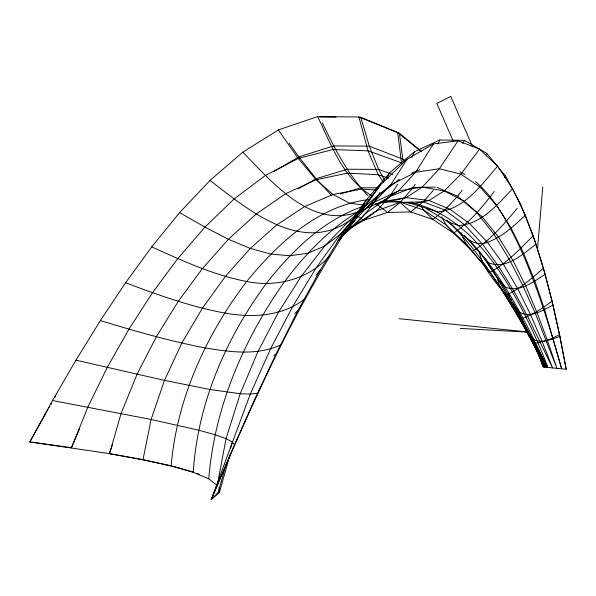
<?xml version="1.0" encoding="UTF-8"?>
<svg xmlns="http://www.w3.org/2000/svg" width="596" height="596" viewBox="0 0 596 596"><rect width="100%" height="100%" fill="white"/><g stroke="black" fill="none" stroke-linecap="round" stroke-linejoin="round"><path stroke-width="0.89" d="M537.346 250.812L542.8 186.943M216.542 484.95L208.771 478.819L193.26 472.33C197.522 403.663 225.854 338.439 266.293 283.443C292.316 250.372 323.941 219.298 364.737 205.799M208.771 478.819C214.456 407.604 243.377 339.958 284.314 281.983C305.778 253.293 331.085 227.054 362.435 209.189M193.26 472.33L171.141 465.968C176.893 398.538 206.022 334.989 246.647 281.506C277.982 243.243 318.234 205.382 369.527 199.496M217.585 483.699L226.055 438.619L240.195 393.74L258.016 351.439L278.474 312.267L300.838 276.894L324.522 246.185L349.04 221.027L365.274 206.179L390.589 185.051L415.635 172.251L439.349 168.765L460.909 174.166L479.996 187.01L496.654 205.516L511.152 228.156L523.809 253.71L534.873 281.096L544.632 309.644L561.655 368.797C550.078 328.038 537.659 287.384 520.427 248.599C508.738 224.312 496.192 199.474 475.481 181.549M171.141 465.968L142.995 459.747L151.101 419.48L164.466 380.367L181.862 343.065L202.372 308.229L225.333 276.462L250.283 248.435L276.812 224.878L304.526 206.618L332.963 194.475L361.556 189.126L376.91 190.109M226.629 462.384L218.21 492.4L211.222 499.59L250.275 394.053L270.584 348.802L292.636 306.59L316.036 268.036L340.353 234.213L355.283 217.048L380.702 184.7L406.956 159.37L433.448 143.912L458.048 140.798L479.504 149.119L497.6 166.113L512.612 188.798L525.247 215.268L536.02 244.278L545.131 274.346L552.961 304.981L559.875 336.368L566.2 369.229L543.254 366.965L532.727 340.279M230.585 448.252L232.321 442.076L226.055 438.619L214.828 434.648L198.453 430.126L151.101 419.48L52.53 400.534L29.8 441.919L109.53 453.653L142.995 459.747M566.2 369.229L559.502 334.52L552.06 301.099L543.463 268.2L533.197 235.666L520.673 204.197L505.453 175.939L486.85 153.44L464.545 140.38L439.841 139.963L414.548 151.652L389.657 172.825L365.922 200.427L343.087 232.753L320.432 269.705L297.925 310.62L275.993 354.076L254.455 399.819L232.827 448.497L211.222 499.59L219.41 492.505L230.086 454.562M109.53 453.653L121.077 413.475L137.043 374.303L156.346 336.733L178.271 301.338L202.364 268.662L228.41 239.287L256.22 213.979L285.558 193.745L316.103 179.754L347.326 173.138L378.274 174.762L388.659 178.219M112.353 444.869L109.373 453.66L143.122 459.747L171.797 465.983L193.67 472.136M211.222 499.59C252.771 402.389 295.452 304.653 355.283 217.048M71.364 447.723L79.439 429.083M411.784 157.396L414.548 151.652M437.814 144.046L439.841 139.963M379.987 192.217C371.256 209.144 357.645 222.71 343.281 234.936M386.432 179.292L389.657 172.825M462.779 143.591L464.545 140.38M365.922 200.427L355.112 219.931L340.42 238.489M46.153 412.805L29.8 441.919L71.542 447.715L87.828 407.12L107.228 367.471L128.952 329.141L152.524 292.703L177.794 258.582L204.927 227.098L234.086 198.99L265.213 175.567L298.231 158.439L332.933 149.536L367.993 150.833L401.212 162.671L402.732 163.714M47.062 411.188L47.971 409.571M48.879 407.955L49.788 406.338M50.697 404.721L51.606 403.105M52.53 400.534L75.938 360.163L100.396 320.588L125.607 282.742L151.719 246.886L179.642 212.608L210.015 180.417L242.795 152.174L278.339 129.928L317.653 116.6L358.934 116.987L397.688 132.64L421.29 151.66M54.832 397.517L55.763 395.938M433.448 143.912L415.635 172.251L398.53 190.869L381.917 201.582L362.875 209.874M485.867 155.005L486.85 153.44M406.956 159.37L390.589 185.051L373.916 202.312L356.356 215.521M415.211 184.38L413.252 187.412L400.266 202.349L387.497 212.452L363.91 220.229L345.196 231.442M397.77 184.089L389.702 196.509L376.881 210.686L363.91 220.229L356.885 215.707M337.001 242.028L343.087 232.753M458.048 140.798L439.349 168.765L422.169 187.159L406.055 197.663L390.723 201.247L375.465 203.795M380.702 184.7L365.274 206.179L340.353 234.213L324.522 246.185L307.715 253.263L289.812 255.773L270.711 254.052L250.283 248.435L228.41 239.287L204.927 227.098L179.642 212.608M494.181 191.443C482.589 207.058 469.79 222.241 453.489 233.133L432.875 219.425L423.704 210.09L421.275 206.268M504.38 177.414L505.453 175.939M479.504 149.119L460.909 174.166L444.229 190.929L428.978 200.494L414.883 203.527L390.723 201.247M462.123 190.28L457.668 196.24L444.825 210.001L432.875 219.425L410.726 211.952L387.497 212.452L376.128 203.757M339.236 240.262L341.508 237.357M343.207 235.182L355.112 219.931L378.371 195.451L399.409 179.321M315.94 275.263L320.432 269.705M517.149 208.399C503.963 224.312 490.21 240.374 472.442 251.318L453.489 233.133L446.084 224.96L441.606 216.87M497.6 166.113C481.412 184.887 464.515 209.479 437.62 211.848L407.887 202.409M433.27 190.422L423.182 201.873L410.726 211.952L399.454 201.843L383.995 202.014M512.612 188.798C497.6 204.16 481.821 224.126 458.652 225.482L448.952 222.375L426.244 208.585M533.197 235.666C519.906 249.135 506.652 263.261 489.86 272.424L466.459 244.479L446.084 224.96L423.704 210.09L399.454 201.843M343.363 235.01L366.279 212.906L389.702 196.509L413.252 187.412L435.318 187.07M294.7 313.63L297.925 310.62M525.247 215.268C513.968 225.906 502.309 236.888 487.491 242.326C470.535 248.286 460.604 231.196 448.952 222.375L447.082 220.527M330.177 255.364C309.331 279.002 277.08 287.682 246.647 281.506C213.375 275.047 182.421 260.743 151.719 246.886M543.463 268.2C531.863 278.28 520.137 288.702 506.019 295.147C495.634 281.938 482.693 268.751 479.318 251.713M536.02 244.278C522.722 253.933 506.168 270.323 488.415 262.627L464.388 235.42M350.5 219.924L349.04 221.027C300.555 254.261 247.578 209.375 210.015 180.417M552.06 301.099C542.509 308.288 532.422 315.105 521.001 318.935L518.013 316.185C497.161 282.497 476.651 247.727 447.089 220.766M545.131 274.346C533.621 281.565 519.593 292.971 505.274 287.078L501.162 283.115L482.522 255.632M345.144 231.226L376.881 210.686L400.266 202.349L423.182 201.873L444.825 210.001L464.679 224.811L482.663 244.353L498.964 266.911L513.908 291.116L527.661 316.372L552.581 367.933L541.965 341.054L530.418 314.338L517.626 288.479L503.382 264.207L487.491 242.326L469.819 223.753L450.3 209.479L428.978 200.494L406.055 197.663L380.196 201.992M305.405 298.462C282.66 316.483 252.034 318.078 224.528 313.012C190.534 306.635 157.88 294.908 125.607 282.742M273.75 355.492L275.993 354.076M370.086 204.607L373.916 202.312L398.53 190.869L422.169 187.159L444.229 190.929L464.351 201.314L482.447 217.138L498.591 237.208L512.94 260.437L525.687 285.871L537.093 312.744L547.411 340.443L556.969 368.35L535.029 312.624L522.707 285.305L509.103 259.014L493.98 234.325L476.927 212.757L457.668 196.24L437.062 187.405M273.348 171.849L298.827 156.882L333.641 145.908L369.289 146.162L402.814 159.102L405.734 161.315M298.291 188.828L316.066 178.726L347.237 169.257L378.646 169.376L392.63 174.479M552.961 304.981C542.889 310.486 527.795 319.91 517.335 310.568L500.513 281.61M559.502 334.52C551.926 338.893 543.567 341.858 534.917 343.229L531.245 339.899L515.786 312.468L499.239 285.469L497.444 278.488L486.902 262.315M360.394 210.954C312.259 231.047 272.633 182.406 242.795 152.174M411.471 173.25L419.8 169.741M559.875 336.368C551.389 339.519 537.748 345.36 530.693 336.919L513.096 302.679M281.424 344.562C257.524 355.991 230.145 352.05 204.987 347.885C169.569 341.076 134.867 331.093 100.396 320.588M340.361 193.983L360.617 187.829L378.758 187.785M257.993 393.233L250.275 394.053L240.195 393.74L209.673 389.441L164.466 380.367L75.938 360.163M319.441 116.995L335.98 117.114M358.956 117.285L360.789 117.293L399.394 133.206L421.946 151.846M460.35 328.418L528.6 332.173M399.052 318.689L528.57 332.084M364.692 205.307L349.353 202.998L332.963 194.475L316.103 179.754L298.231 158.439L278.339 129.928M412.261 202.893L414.883 203.527C448.788 212.258 475.034 237.394 495.179 264.937C517.216 296.599 534.336 331.421 547.866 367.486C530.708 334.542 512.158 302.202 489.86 272.424C480.659 258.865 465.908 248.569 460.932 232.47M197.067 473.41L199.585 474.446M459.956 171.819L464.94 174.308M372.157 195.942C343.37 179.202 331.413 145.029 317.653 116.6M449.22 221.742L450.613 222.971M367.918 195.63C347.908 174.799 334.736 148.553 322.28 122.776M331.801 195.719L316.066 178.726L298.827 156.882L289.202 143.323M469.685 240.732C503.829 277.162 526.387 322.324 546.882 367.374L532.831 341.799L515.786 312.468L514.169 305.226M232.321 442.076L234.556 445.1M383.407 182.108L378.274 174.762L367.993 150.833L358.934 116.987M483.393 256.921L485.904 260.772M497.444 278.488L514.385 307.879L545.072 367.173L530.693 336.919L530.03 334.579M509.006 295.482L509.915 297.084M510.824 298.678L511.733 300.28M384.793 180.566L378.646 169.376L369.289 146.162L360.789 117.293M515.376 306.672L532.116 338.856L545.988 367.278L531.245 339.899L529.524 335.034L517.142 309.235M529.524 335.034L544.178 367.069L530.388 335.414M453.519 141.826L436.801 103.399L450.77 96.41L472.568 146.787M538.754 354.821L543.254 366.965M401.734 164.421L397.688 132.64M403.738 162.626L402.814 159.102L399.394 133.206M219.112 487.349L219.41 492.505"/></g></svg>
